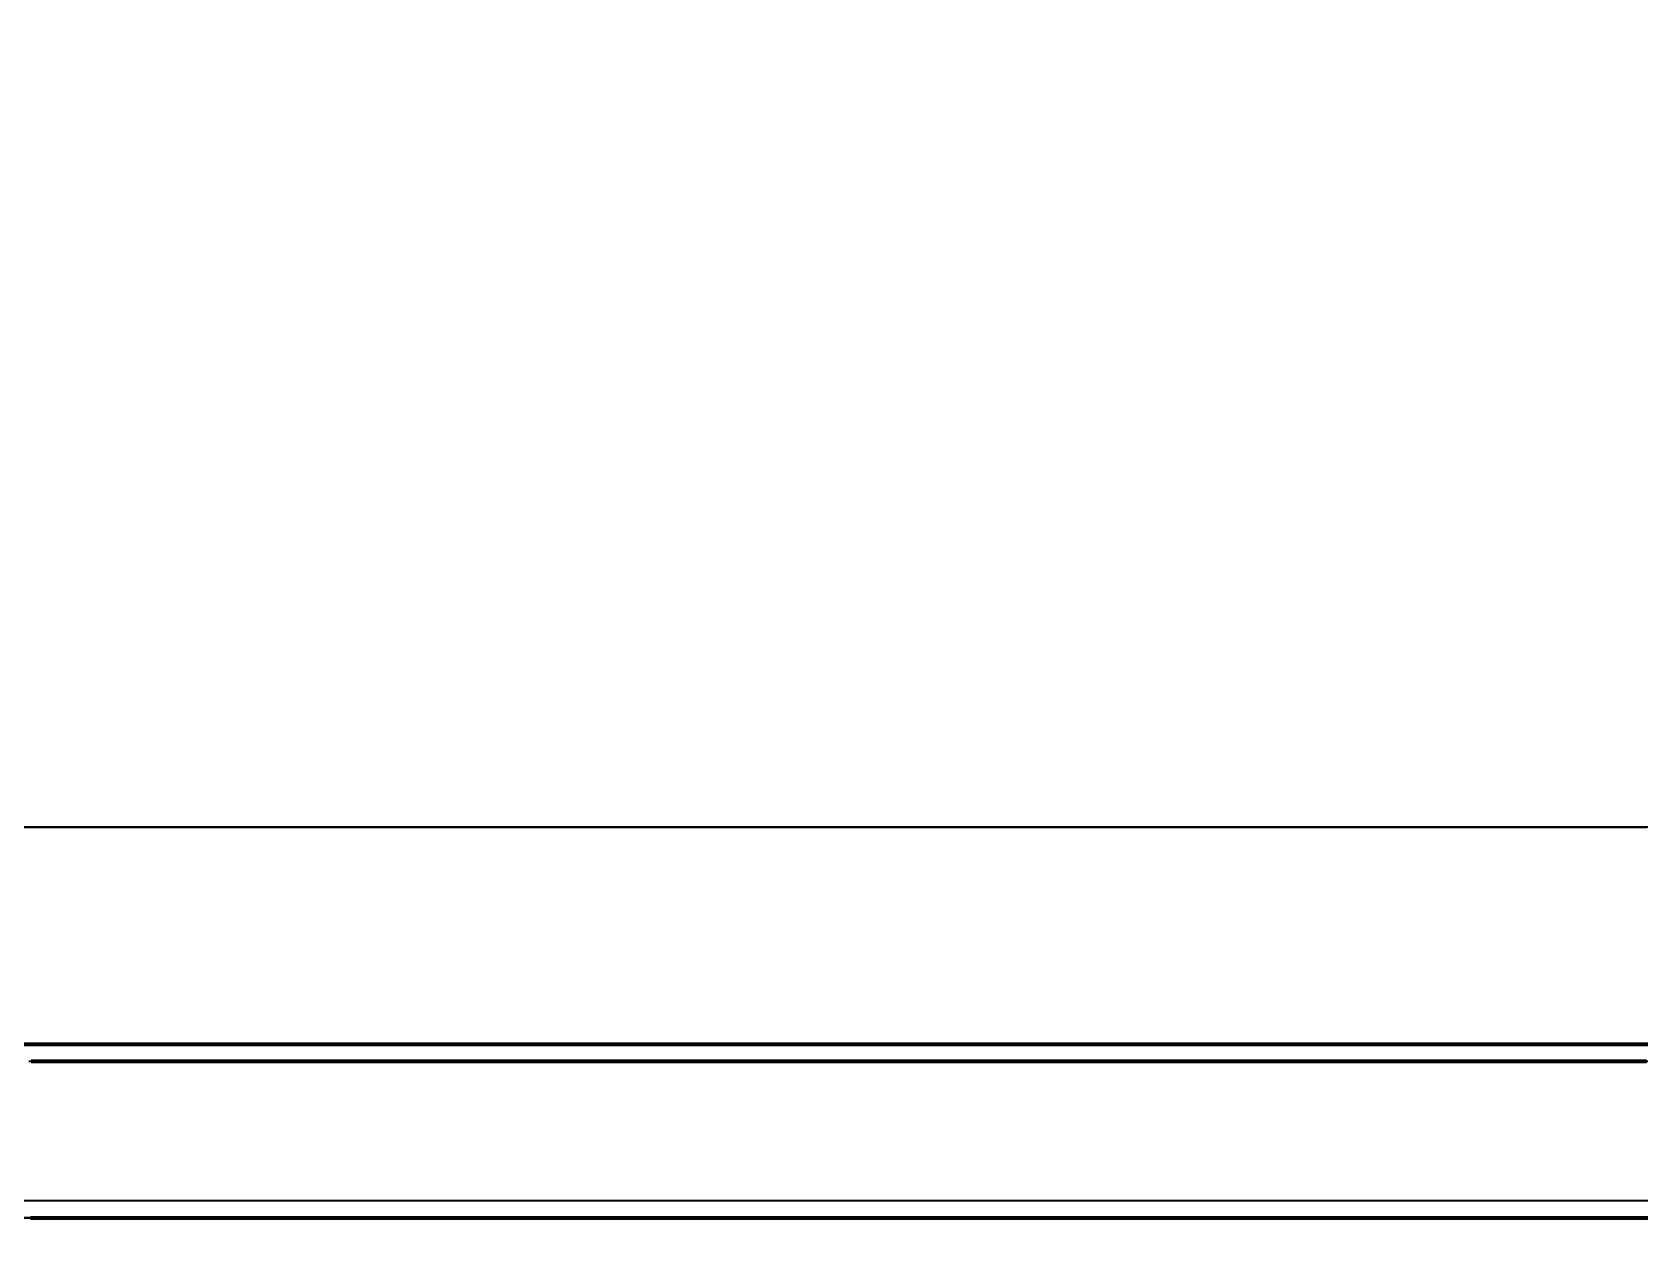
# Model space of a CAD drawing. Header units: millimetres. Extents: x 0 to 2208, y 0 to 420.
# Drawn here: x 181.31 to 187.23, y 154.27 to 158.75 of the extents above; entities that cross this region are included whole.
import ezdxf

# ---------------------------------------------------------------- set-up
doc = ezdxf.new("R2010")
doc.units = ezdxf.units.MM
doc.linetypes.add('IRAM-E-TRAZOS', pattern=[5, 4, -1])
for name, color, linetype, lineweight in [('01-VISIBLE', 7, 'CONTINUOUS', 70), ('02-OCULTA', 4, 'IRAM-E-TRAZOS', 35), ('08-FINA', 5, 'CONTINUOUS', 18)]:
    doc.layers.add(name, color=color, linetype=linetype, lineweight=lineweight)

msp = doc.modelspace()

# ---------------------------------------------------------------- linework, layer by layer
at = {"layer": '01-VISIBLE'}
for points in [[(181.2619, 155.0159), (181.3121, 155.0159), (181.3622, 155.0159), (181.4124, 155.0159), (181.4625, 155.0159), (181.5126, 155.0159), (181.5628, 155.0159), (181.6129, 155.0159), (181.6631, 155.0159), (181.7132, 155.0159), (181.7634, 155.0159), (181.8135, 155.0159), (181.8636, 155.0159), (181.9138, 155.0159), (181.9639, 155.0159), (182.0141, 155.0159), (182.0642, 155.0159), (182.1143, 155.0159), (182.1645, 155.0159), (182.2146, 155.0159), (182.2648, 155.0159), (182.3149, 155.0159), (182.3651, 155.0159), (182.4152, 155.0159), (182.4653, 155.0159), (182.5155, 155.0159), (182.5656, 155.0159), (182.6158, 155.0159), (182.6659, 155.0159), (182.716, 155.0159), (182.7662, 155.0159), (182.8163, 155.0159), (182.8665, 155.0159), (182.9166, 155.0159), (182.9668, 155.0159), (183.0169, 155.0159), (183.067, 155.0159), (183.1172, 155.0159), (183.1673, 155.0159), (183.2175, 155.0159), (183.2676, 155.0159), (183.3177, 155.0159), (183.3679, 155.0159), (183.418, 155.0159), (183.4682, 155.0159), (183.5183, 155.0159), (183.5685, 155.0159), (183.6186, 155.0159), (183.6687, 155.0159), (183.7189, 155.0159), (183.769, 155.0159), (183.8192, 155.0159), (183.8693, 155.0159), (183.9194, 155.0159), (183.9696, 155.0159), (184.0197, 155.0159), (184.0699, 155.0159), (184.12, 155.0159), (184.1702, 155.0159), (184.2203, 155.0159), (184.2704, 155.0159), (184.3206, 155.0159), (184.3707, 155.0159), (184.4209, 155.0159), (184.471, 155.0159), (184.5211, 155.0159), (184.5713, 155.0159), (184.6214, 155.0159), (184.6716, 155.0159), (184.7217, 155.0159), (184.7719, 155.0159), (184.822, 155.0159), (184.8721, 155.0159), (184.9223, 155.0159), (184.9724, 155.0159), (185.0226, 155.0159), (185.0727, 155.0159), (185.1228, 155.0159), (185.173, 155.0159), (185.2231, 155.0159), (185.2733, 155.0159), (185.3234, 155.0159), (185.3736, 155.0159), (185.4237, 155.0159), (185.4738, 155.0159), (185.524, 155.0159), (185.5741, 155.0159), (185.6243, 155.0159), (185.6744, 155.0159), (185.7245, 155.0159), (185.7747, 155.0159), (185.8248, 155.0159), (185.875, 155.0159), (185.9251, 155.0159), (185.9753, 155.0159), (186.0254, 155.0159), (186.0755, 155.0159), (186.1257, 155.0159), (186.1758, 155.0159), (186.226, 155.0159), (186.2761, 155.0159), (186.3262, 155.0159), (186.3764, 155.0159), (186.4265, 155.0159), (186.4767, 155.0159), (186.5268, 155.0159), (186.577, 155.0159), (186.6271, 155.0159), (186.6772, 155.0159), (186.7274, 155.0159), (186.7775, 155.0159), (186.8277, 155.0159), (186.8778, 155.0159), (186.9279, 155.0159), (186.9781, 155.0159), (187.0282, 155.0159), (187.0784, 155.0159), (187.1285, 155.0159), (187.1787, 155.0159), (187.2288, 155.0159), (187.2789, 155.0159)], [(187.2581, 154.9519), (187.208, 154.9519), (187.158, 154.9519), (187.108, 154.9519), (187.058, 154.9519), (187.008, 154.9519), (186.958, 154.9519), (186.908, 154.9519), (186.858, 154.9519), (186.808, 154.9519), (186.758, 154.9519), (186.708, 154.9519), (186.6579, 154.9519), (186.6079, 154.9519), (186.5579, 154.9519), (186.5079, 154.9519), (186.4579, 154.9519), (186.4079, 154.9519), (186.3579, 154.9519), (186.3079, 154.9519), (186.2579, 154.9519), (186.2079, 154.9519), (186.1578, 154.9519), (186.1078, 154.9519), (186.0578, 154.9519), (186.0078, 154.9519), (185.9578, 154.9519), (185.9078, 154.9519), (185.8578, 154.9519), (185.8078, 154.9519), (185.7578, 154.9519), (185.7078, 154.9519), (185.6578, 154.9519), (185.6077, 154.9519), (185.5577, 154.9519), (185.5077, 154.9519), (185.4577, 154.9519), (185.4077, 154.9519), (185.3577, 154.9519), (185.3077, 154.9519), (185.2577, 154.9519), (185.2077, 154.9519), (185.1577, 154.9519), (185.1077, 154.9519), (185.0576, 154.9519), (185.0076, 154.9519), (184.9576, 154.9519), (184.9076, 154.9519), (184.8576, 154.9519), (184.8076, 154.9519), (184.7576, 154.9519), (184.7076, 154.9519), (184.6576, 154.9519), (184.6076, 154.9519), (184.5576, 154.9519), (184.5075, 154.9519), (184.4575, 154.9519), (184.4075, 154.9519), (184.3575, 154.9519), (184.3075, 154.9519), (184.2575, 154.9519), (184.2075, 154.9519), (184.1575, 154.9519), (184.1075, 154.9519), (184.0575, 154.9519), (184.0075, 154.9519), (183.9574, 154.9519), (183.9074, 154.9519), (183.8574, 154.9519), (183.8074, 154.9519), (183.7574, 154.9519), (183.7074, 154.9519), (183.6574, 154.9519), (183.6074, 154.9519), (183.5574, 154.9519), (183.5074, 154.9519), (183.4574, 154.9519), (183.4073, 154.9519), (183.3573, 154.9519), (183.3073, 154.9519), (183.2573, 154.9519), (183.2073, 154.9519), (183.1573, 154.9519), (183.1073, 154.9519), (183.0573, 154.9519), (183.0073, 154.9519), (182.9573, 154.9519), (182.9073, 154.9519), (182.8572, 154.9519), (182.8072, 154.9519), (182.7572, 154.9519), (182.7072, 154.9519), (182.6572, 154.9519), (182.6072, 154.9519), (182.5572, 154.9519), (182.5072, 154.9519), (182.4572, 154.9519), (182.4072, 154.9519), (182.3572, 154.9519), (182.3071, 154.9519), (182.2571, 154.9519), (182.2071, 154.9519), (182.1571, 154.9519), (182.1071, 154.9519), (182.0571, 154.9519), (182.0071, 154.9519), (181.9571, 154.9519), (181.9071, 154.9519), (181.8571, 154.9519), (181.807, 154.9519), (181.757, 154.9519), (181.707, 154.9519), (181.657, 154.9519), (181.607, 154.9519), (181.557, 154.9519), (181.507, 154.9519), (181.457, 154.9519), (181.407, 154.9519), (181.357, 154.9519), (181.307, 154.9519)], [(181.3052, 154.3759), (181.3552, 154.3759), (181.4053, 154.3759), (181.4554, 154.3759), (181.5055, 154.3759), (181.5556, 154.3759), (181.6056, 154.3759), (181.6557, 154.3759), (181.7058, 154.3759), (181.7559, 154.3759), (181.806, 154.3759), (181.8561, 154.3759), (181.9061, 154.3759), (181.9562, 154.3759), (182.0063, 154.3759), (182.0564, 154.3759), (182.1065, 154.3759), (182.1565, 154.3759), (182.2066, 154.3759), (182.2567, 154.3759), (182.3068, 154.3759), (182.3569, 154.3759), (182.4069, 154.3759), (182.457, 154.3759), (182.5071, 154.3759), (182.5572, 154.3759), (182.6073, 154.3759), (182.6573, 154.3759), (182.7074, 154.3759), (182.7575, 154.3759), (182.8076, 154.3759), (182.8577, 154.3759), (182.9078, 154.3759), (182.9578, 154.3759), (183.0079, 154.3759), (183.058, 154.3759), (183.1081, 154.3759), (183.1582, 154.3759), (183.2082, 154.3759), (183.2583, 154.3759), (183.3084, 154.3759), (183.3585, 154.3759), (183.4086, 154.3759), (183.4586, 154.3759), (183.5087, 154.3759), (183.5588, 154.3759), (183.6089, 154.3759), (183.659, 154.3759), (183.709, 154.3759), (183.7591, 154.3759), (183.8092, 154.3759), (183.8593, 154.3759), (183.9094, 154.3759), (183.9594, 154.3759), (184.0095, 154.3759), (184.0596, 154.3759), (184.1097, 154.3759), (184.1598, 154.3759), (184.2099, 154.3759), (184.2599, 154.3759), (184.31, 154.3759), (184.3601, 154.3759), (184.4102, 154.3759), (184.4603, 154.3759), (184.5103, 154.3759), (184.5604, 154.3759), (184.6105, 154.3759), (184.6606, 154.3759), (184.7107, 154.3759), (184.7607, 154.3759), (184.8108, 154.3759), (184.8609, 154.3759), (184.911, 154.3759), (184.9611, 154.3759), (185.0111, 154.3759), (185.0612, 154.3759), (185.1113, 154.3759), (185.1614, 154.3759), (185.2115, 154.3759), (185.2616, 154.3759), (185.3116, 154.3759), (185.3617, 154.3759), (185.4118, 154.3759), (185.4619, 154.3759), (185.512, 154.3759), (185.562, 154.3759), (185.6121, 154.3759), (185.6622, 154.3759), (185.7123, 154.3759), (185.7624, 154.3759), (185.8124, 154.3759), (185.8625, 154.3759), (185.9126, 154.3759), (185.9627, 154.3759), (186.0128, 154.3759), (186.0628, 154.3759), (186.1129, 154.3759), (186.163, 154.3759), (186.2131, 154.3759), (186.2632, 154.3759), (186.3133, 154.3759), (186.3633, 154.3759), (186.4134, 154.3759), (186.4635, 154.3759), (186.5136, 154.3759), (186.5637, 154.3759), (186.6137, 154.3759), (186.6638, 154.3759), (186.7139, 154.3759), (186.764, 154.3759), (186.8141, 154.3759), (186.8641, 154.3759), (186.9142, 154.3759), (186.9643, 154.3759), (187.0144, 154.3759), (187.0645, 154.3759), (187.1145, 154.3759), (187.1646, 154.3759), (187.2147, 154.3759), (187.2648, 154.3759)]]:
    msp.add_lwpolyline(points, dxfattribs=at)
at = {"layer": '02-OCULTA'}
for points in [[(181.2462, 155.8159), (181.3122, 155.8159), (181.3781, 155.8159), (181.444, 155.8159), (181.5099, 155.8159), (181.5759, 155.8159), (181.6418, 155.8159), (181.7077, 155.8159), (181.7736, 155.8159), (181.8396, 155.8159), (181.9055, 155.8159), (181.9714, 155.8159), (182.0373, 155.8159), (182.1033, 155.8159), (182.1692, 155.8159), (182.2351, 155.8159), (182.301, 155.8159), (182.367, 155.8159), (182.4329, 155.8159), (182.4988, 155.8159), (182.5647, 155.8159), (182.6307, 155.8159), (182.6966, 155.8159), (182.7625, 155.8159), (182.8284, 155.8159), (182.8944, 155.8159), (182.9603, 155.8159), (183.0262, 155.8159), (183.0921, 155.8159), (183.1581, 155.8159), (183.224, 155.8159), (183.2899, 155.8159), (183.3558, 155.8159), (183.4218, 155.8159), (183.4877, 155.8159), (183.5536, 155.8159), (183.6195, 155.8159), (183.6855, 155.8159), (183.7514, 155.8159), (183.8173, 155.8159), (183.8832, 155.8159), (183.9492, 155.8159), (184.0151, 155.8159), (184.081, 155.8159), (184.1469, 155.8159), (184.2129, 155.8159), (184.2788, 155.8159), (184.3447, 155.8159), (184.4106, 155.8159), (184.4766, 155.8159), (184.5425, 155.8159), (184.6084, 155.8159), (184.6743, 155.8159), (184.7403, 155.8159), (184.8062, 155.8159), (184.8721, 155.8159), (184.938, 155.8159), (185.004, 155.8159), (185.0699, 155.8159), (185.1358, 155.8159), (185.2017, 155.8159), (185.2677, 155.8159), (185.3336, 155.8159), (185.3995, 155.8159), (185.4654, 155.8159), (185.5314, 155.8159), (185.5973, 155.8159), (185.6632, 155.8159), (185.7291, 155.8159), (185.7951, 155.8159), (185.861, 155.8159), (185.9269, 155.8159), (185.9928, 155.8159), (186.0588, 155.8159), (186.1247, 155.8159), (186.1906, 155.8159), (186.2565, 155.8159), (186.3225, 155.8159), (186.3884, 155.8159), (186.4543, 155.8159), (186.5202, 155.8159), (186.5862, 155.8159), (186.6521, 155.8159), (186.718, 155.8159), (186.7839, 155.8159), (186.8499, 155.8159), (186.9158, 155.8159), (186.9817, 155.8159), (187.0476, 155.8159), (187.1136, 155.8159), (187.1795, 155.8159), (187.2454, 155.8159)], [(181.2504, 155.8159), (181.3179, 155.8159), (181.3855, 155.8159), (181.453, 155.8159), (181.5205, 155.8159), (181.588, 155.8159), (181.6556, 155.8159), (181.7231, 155.8159), (181.7906, 155.8159), (181.8581, 155.8159), (181.9257, 155.8159), (181.9932, 155.8159), (182.0607, 155.8159), (182.1282, 155.8159), (182.1958, 155.8159), (182.2633, 155.8159), (182.3308, 155.8159), (182.3983, 155.8159), (182.4659, 155.8159), (182.5334, 155.8159), (182.6009, 155.8159), (182.6684, 155.8159), (182.736, 155.8159), (182.8035, 155.8159), (182.871, 155.8159), (182.9385, 155.8159), (183.0061, 155.8159), (183.0736, 155.8159), (183.1411, 155.8159), (183.2086, 155.8159), (183.2762, 155.8159), (183.3437, 155.8159), (183.4112, 155.8159), (183.4787, 155.8159), (183.5463, 155.8159), (183.6138, 155.8159), (183.6813, 155.8159), (183.7488, 155.8159), (183.8164, 155.8159), (183.8839, 155.8159), (183.9514, 155.8159), (184.0189, 155.8159), (184.0865, 155.8159), (184.154, 155.8159), (184.2215, 155.8159), (184.289, 155.8159), (184.3566, 155.8159), (184.4241, 155.8159), (184.4916, 155.8159), (184.5591, 155.8159), (184.6267, 155.8159), (184.6942, 155.8159), (184.7617, 155.8159), (184.8292, 155.8159), (184.8968, 155.8159), (184.9643, 155.8159), (185.0318, 155.8159), (185.0993, 155.8159), (185.1669, 155.8159), (185.2344, 155.8159), (185.3019, 155.8159), (185.3694, 155.8159), (185.437, 155.8159), (185.5045, 155.8159), (185.572, 155.8159), (185.6395, 155.8159), (185.7071, 155.8159), (185.7746, 155.8159), (185.8421, 155.8159), (185.9096, 155.8159), (185.9772, 155.8159), (186.0447, 155.8159), (186.1122, 155.8159), (186.1797, 155.8159), (186.2473, 155.8159), (186.3148, 155.8159), (186.3823, 155.8159), (186.4498, 155.8159), (186.5174, 155.8159), (186.5849, 155.8159), (186.6524, 155.8159), (186.7199, 155.8159), (186.7875, 155.8159), (186.855, 155.8159), (186.9225, 155.8159), (186.99, 155.8159), (187.0576, 155.8159), (187.1251, 155.8159), (187.1926, 155.8159), (187.2601, 155.8159)], [(187.2701, 155.8159), (187.2201, 155.8159), (187.1701, 155.8159), (187.1201, 155.8159), (187.0701, 155.8159), (187.02, 155.8159), (186.97, 155.8159), (186.92, 155.8159), (186.87, 155.8159), (186.82, 155.8159), (186.77, 155.8159), (186.7199, 155.8159), (186.6699, 155.8159), (186.6199, 155.8159), (186.5699, 155.8159), (186.5199, 155.8159), (186.4698, 155.8159), (186.4198, 155.8159), (186.3698, 155.8159), (186.3198, 155.8159), (186.2698, 155.8159), (186.2198, 155.8159), (186.1697, 155.8159), (186.1197, 155.8159), (186.0697, 155.8159), (186.0197, 155.8159), (185.9697, 155.8159), (185.9196, 155.8159), (185.8696, 155.8159), (185.8196, 155.8159), (185.7696, 155.8159), (185.7196, 155.8159), (185.6695, 155.8159), (185.6195, 155.8159), (185.5695, 155.8159), (185.5195, 155.8159), (185.4695, 155.8159), (185.4195, 155.8159), (185.3694, 155.8159), (185.3194, 155.8159), (185.2694, 155.8159), (185.2194, 155.8159), (185.1694, 155.8159), (185.1193, 155.8159), (185.0693, 155.8159), (185.0193, 155.8159), (184.9693, 155.8159), (184.9193, 155.8159), (184.8693, 155.8159), (184.8192, 155.8159), (184.7692, 155.8159), (184.7192, 155.8159), (184.6692, 155.8159), (184.6192, 155.8159), (184.5691, 155.8159), (184.5191, 155.8159), (184.4691, 155.8159), (184.4191, 155.8159), (184.3691, 155.8159), (184.319, 155.8159), (184.269, 155.8159), (184.219, 155.8159), (184.169, 155.8159), (184.119, 155.8159), (184.069, 155.8159), (184.0189, 155.8159), (183.9689, 155.8159), (183.9189, 155.8159), (183.8689, 155.8159), (183.8189, 155.8159), (183.7688, 155.8159), (183.7188, 155.8159), (183.6688, 155.8159), (183.6188, 155.8159), (183.5688, 155.8159), (183.5188, 155.8159), (183.4687, 155.8159), (183.4187, 155.8159), (183.3687, 155.8159), (183.3187, 155.8159), (183.2687, 155.8159), (183.2186, 155.8159), (183.1686, 155.8159), (183.1186, 155.8159), (183.0686, 155.8159), (183.0186, 155.8159), (182.9685, 155.8159), (182.9185, 155.8159), (182.8685, 155.8159), (182.8185, 155.8159), (182.7685, 155.8159), (182.7185, 155.8159), (182.6684, 155.8159), (182.6184, 155.8159), (182.5684, 155.8159), (182.5184, 155.8159), (182.4684, 155.8159), (182.4183, 155.8159), (182.3683, 155.8159), (182.3183, 155.8159), (182.2683, 155.8159), (182.2183, 155.8159), (182.1683, 155.8159), (182.1182, 155.8159), (182.0682, 155.8159), (182.0182, 155.8159), (181.9682, 155.8159), (181.9182, 155.8159), (181.8681, 155.8159), (181.8181, 155.8159), (181.7681, 155.8159), (181.7181, 155.8159), (181.6681, 155.8159), (181.618, 155.8159), (181.568, 155.8159), (181.518, 155.8159), (181.468, 155.8159), (181.418, 155.8159), (181.368, 155.8159), (181.3179, 155.8159), (181.2679, 155.8159)], [(187.2652, 155.8159), (187.2151, 155.8159), (187.1649, 155.8159), (187.1148, 155.8159), (187.0647, 155.8159), (187.0145, 155.8159), (186.9644, 155.8159), (186.9143, 155.8159), (186.8642, 155.8159), (186.814, 155.8159), (186.7639, 155.8159), (186.7138, 155.8159), (186.6636, 155.8159), (186.6135, 155.8159), (186.5634, 155.8159), (186.5132, 155.8159), (186.4631, 155.8159), (186.413, 155.8159), (186.3628, 155.8159), (186.3127, 155.8159), (186.2626, 155.8159), (186.2124, 155.8159), (186.1623, 155.8159), (186.1122, 155.8159), (186.062, 155.8159), (186.0119, 155.8159), (185.9618, 155.8159), (185.9116, 155.8159), (185.8615, 155.8159), (185.8114, 155.8159), (185.7612, 155.8159), (185.7111, 155.8159), (185.661, 155.8159), (185.6108, 155.8159), (185.5607, 155.8159), (185.5106, 155.8159), (185.4604, 155.8159), (185.4103, 155.8159), (185.3602, 155.8159), (185.31, 155.8159), (185.2599, 155.8159), (185.2098, 155.8159), (185.1596, 155.8159), (185.1095, 155.8159), (185.0594, 155.8159), (185.0092, 155.8159), (184.9591, 155.8159), (184.909, 155.8159), (184.8588, 155.8159), (184.8087, 155.8159), (184.7586, 155.8159), (184.7084, 155.8159), (184.6583, 155.8159), (184.6082, 155.8159), (184.558, 155.8159), (184.5079, 155.8159), (184.4578, 155.8159), (184.4076, 155.8159), (184.3575, 155.8159), (184.3074, 155.8159), (184.2572, 155.8159), (184.2071, 155.8159), (184.157, 155.8159), (184.1068, 155.8159), (184.0567, 155.8159), (184.0066, 155.8159), (183.9564, 155.8159), (183.9063, 155.8159), (183.8562, 155.8159), (183.806, 155.8159), (183.7559, 155.8159), (183.7058, 155.8159), (183.6556, 155.8159), (183.6055, 155.8159), (183.5554, 155.8159), (183.5052, 155.8159), (183.4551, 155.8159), (183.405, 155.8159), (183.3548, 155.8159), (183.3047, 155.8159), (183.2546, 155.8159), (183.2044, 155.8159), (183.1543, 155.8159), (183.1042, 155.8159), (183.054, 155.8159), (183.0039, 155.8159), (182.9538, 155.8159), (182.9036, 155.8159), (182.8535, 155.8159), (182.8034, 155.8159), (182.7532, 155.8159), (182.7031, 155.8159), (182.653, 155.8159), (182.6028, 155.8159), (182.5527, 155.8159), (182.5026, 155.8159), (182.4524, 155.8159), (182.4023, 155.8159), (182.3522, 155.8159), (182.302, 155.8159), (182.2519, 155.8159), (182.2018, 155.8159), (182.1516, 155.8159), (182.1015, 155.8159), (182.0514, 155.8159), (182.0012, 155.8159), (181.9511, 155.8159), (181.901, 155.8159), (181.8508, 155.8159), (181.8007, 155.8159), (181.7506, 155.8159), (181.7004, 155.8159), (181.6503, 155.8159), (181.6002, 155.8159), (181.55, 155.8159), (181.4999, 155.8159), (181.4498, 155.8159), (181.3996, 155.8159), (181.3495, 155.8159), (181.2994, 155.8159)], [(181.2462, 155.0159), (181.3122, 155.0159), (181.3781, 155.0159), (181.444, 155.0159), (181.5099, 155.0159), (181.5759, 155.0159), (181.6418, 155.0159), (181.7077, 155.0159), (181.7736, 155.0159), (181.8396, 155.0159), (181.9055, 155.0159), (181.9714, 155.0159), (182.0373, 155.0159), (182.1033, 155.0159), (182.1692, 155.0159), (182.2351, 155.0159), (182.301, 155.0159), (182.367, 155.0159), (182.4329, 155.0159), (182.4988, 155.0159), (182.5647, 155.0159), (182.6307, 155.0159), (182.6966, 155.0159), (182.7625, 155.0159), (182.8284, 155.0159), (182.8944, 155.0159), (182.9603, 155.0159), (183.0262, 155.0159), (183.0921, 155.0159), (183.1581, 155.0159), (183.224, 155.0159), (183.2899, 155.0159), (183.3558, 155.0159), (183.4218, 155.0159), (183.4877, 155.0159), (183.5536, 155.0159), (183.6195, 155.0159), (183.6855, 155.0159), (183.7514, 155.0159), (183.8173, 155.0159), (183.8832, 155.0159), (183.9492, 155.0159), (184.0151, 155.0159), (184.081, 155.0159), (184.1469, 155.0159), (184.2129, 155.0159), (184.2788, 155.0159), (184.3447, 155.0159), (184.4106, 155.0159), (184.4766, 155.0159), (184.5425, 155.0159), (184.6084, 155.0159), (184.6743, 155.0159), (184.7403, 155.0159), (184.8062, 155.0159), (184.8721, 155.0159), (184.938, 155.0159), (185.004, 155.0159), (185.0699, 155.0159), (185.1358, 155.0159), (185.2017, 155.0159), (185.2677, 155.0159), (185.3336, 155.0159), (185.3995, 155.0159), (185.4654, 155.0159), (185.5314, 155.0159), (185.5973, 155.0159), (185.6632, 155.0159), (185.7291, 155.0159), (185.7951, 155.0159), (185.861, 155.0159), (185.9269, 155.0159), (185.9928, 155.0159), (186.0588, 155.0159), (186.1247, 155.0159), (186.1906, 155.0159), (186.2565, 155.0159), (186.3225, 155.0159), (186.3884, 155.0159), (186.4543, 155.0159), (186.5202, 155.0159), (186.5862, 155.0159), (186.6521, 155.0159), (186.718, 155.0159), (186.7839, 155.0159), (186.8499, 155.0159), (186.9158, 155.0159), (186.9817, 155.0159), (187.0476, 155.0159), (187.1136, 155.0159), (187.1795, 155.0159), (187.2454, 155.0159)], [(181.2504, 155.0159), (181.3179, 155.0159), (181.3855, 155.0159), (181.453, 155.0159), (181.5205, 155.0159), (181.588, 155.0159), (181.6556, 155.0159), (181.7231, 155.0159), (181.7906, 155.0159), (181.8581, 155.0159), (181.9257, 155.0159), (181.9932, 155.0159), (182.0607, 155.0159), (182.1282, 155.0159), (182.1958, 155.0159), (182.2633, 155.0159), (182.3308, 155.0159), (182.3983, 155.0159), (182.4659, 155.0159), (182.5334, 155.0159), (182.6009, 155.0159), (182.6684, 155.0159), (182.736, 155.0159), (182.8035, 155.0159), (182.871, 155.0159), (182.9385, 155.0159), (183.0061, 155.0159), (183.0736, 155.0159), (183.1411, 155.0159), (183.2086, 155.0159), (183.2762, 155.0159), (183.3437, 155.0159), (183.4112, 155.0159), (183.4787, 155.0159), (183.5463, 155.0159), (183.6138, 155.0159), (183.6813, 155.0159), (183.7488, 155.0159), (183.8164, 155.0159), (183.8839, 155.0159), (183.9514, 155.0159), (184.0189, 155.0159), (184.0865, 155.0159), (184.154, 155.0159), (184.2215, 155.0159), (184.289, 155.0159), (184.3566, 155.0159), (184.4241, 155.0159), (184.4916, 155.0159), (184.5591, 155.0159), (184.6267, 155.0159), (184.6942, 155.0159), (184.7617, 155.0159), (184.8292, 155.0159), (184.8968, 155.0159), (184.9643, 155.0159), (185.0318, 155.0159), (185.0993, 155.0159), (185.1669, 155.0159), (185.2344, 155.0159), (185.3019, 155.0159), (185.3694, 155.0159), (185.437, 155.0159), (185.5045, 155.0159), (185.572, 155.0159), (185.6395, 155.0159), (185.7071, 155.0159), (185.7746, 155.0159), (185.8421, 155.0159), (185.9096, 155.0159), (185.9772, 155.0159), (186.0447, 155.0159), (186.1122, 155.0159), (186.1797, 155.0159), (186.2473, 155.0159), (186.3148, 155.0159), (186.3823, 155.0159), (186.4498, 155.0159), (186.5174, 155.0159), (186.5849, 155.0159), (186.6524, 155.0159), (186.7199, 155.0159), (186.7875, 155.0159), (186.855, 155.0159), (186.9225, 155.0159), (186.99, 155.0159), (187.0576, 155.0159), (187.1251, 155.0159), (187.1926, 155.0159), (187.2601, 155.0159)], [(181.2504, 155.0159), (181.3179, 155.0159), (181.3855, 155.0159), (181.453, 155.0159), (181.5205, 155.0159), (181.588, 155.0159), (181.6556, 155.0159), (181.7231, 155.0159), (181.7906, 155.0159), (181.8581, 155.0159), (181.9257, 155.0159), (181.9932, 155.0159), (182.0607, 155.0159), (182.1282, 155.0159), (182.1958, 155.0159), (182.2633, 155.0159), (182.3308, 155.0159), (182.3983, 155.0159), (182.4659, 155.0159), (182.5334, 155.0159), (182.6009, 155.0159), (182.6684, 155.0159), (182.736, 155.0159), (182.8035, 155.0159), (182.871, 155.0159), (182.9385, 155.0159), (183.0061, 155.0159), (183.0736, 155.0159), (183.1411, 155.0159), (183.2086, 155.0159), (183.2762, 155.0159), (183.3437, 155.0159), (183.4112, 155.0159), (183.4787, 155.0159), (183.5463, 155.0159), (183.6138, 155.0159), (183.6813, 155.0159), (183.7488, 155.0159), (183.8164, 155.0159), (183.8839, 155.0159), (183.9514, 155.0159), (184.0189, 155.0159), (184.0865, 155.0159), (184.154, 155.0159), (184.2215, 155.0159), (184.289, 155.0159), (184.3566, 155.0159), (184.4241, 155.0159), (184.4916, 155.0159), (184.5591, 155.0159), (184.6267, 155.0159), (184.6942, 155.0159), (184.7617, 155.0159), (184.8292, 155.0159), (184.8968, 155.0159), (184.9643, 155.0159), (185.0318, 155.0159), (185.0993, 155.0159), (185.1669, 155.0159), (185.2344, 155.0159), (185.3019, 155.0159), (185.3694, 155.0159), (185.437, 155.0159), (185.5045, 155.0159), (185.572, 155.0159), (185.6395, 155.0159), (185.7071, 155.0159), (185.7746, 155.0159), (185.8421, 155.0159), (185.9096, 155.0159), (185.9772, 155.0159), (186.0447, 155.0159), (186.1122, 155.0159), (186.1797, 155.0159), (186.2473, 155.0159), (186.3148, 155.0159), (186.3823, 155.0159), (186.4498, 155.0159), (186.5174, 155.0159), (186.5849, 155.0159), (186.6524, 155.0159), (186.7199, 155.0159), (186.7875, 155.0159), (186.855, 155.0159), (186.9225, 155.0159), (186.99, 155.0159), (187.0576, 155.0159), (187.1251, 155.0159), (187.1926, 155.0159), (187.2601, 155.0159)], [(187.2701, 155.0159), (187.2201, 155.0159), (187.1701, 155.0159), (187.1201, 155.0159), (187.0701, 155.0159), (187.02, 155.0159), (186.97, 155.0159), (186.92, 155.0159), (186.87, 155.0159), (186.82, 155.0159), (186.77, 155.0159), (186.7199, 155.0159), (186.6699, 155.0159), (186.6199, 155.0159), (186.5699, 155.0159), (186.5199, 155.0159), (186.4698, 155.0159), (186.4198, 155.0159), (186.3698, 155.0159), (186.3198, 155.0159), (186.2698, 155.0159), (186.2198, 155.0159), (186.1697, 155.0159), (186.1197, 155.0159), (186.0697, 155.0159), (186.0197, 155.0159), (185.9697, 155.0159), (185.9196, 155.0159), (185.8696, 155.0159), (185.8196, 155.0159), (185.7696, 155.0159), (185.7196, 155.0159), (185.6695, 155.0159), (185.6195, 155.0159), (185.5695, 155.0159), (185.5195, 155.0159), (185.4695, 155.0159), (185.4195, 155.0159), (185.3694, 155.0159), (185.3194, 155.0159), (185.2694, 155.0159), (185.2194, 155.0159), (185.1694, 155.0159), (185.1193, 155.0159), (185.0693, 155.0159), (185.0193, 155.0159), (184.9693, 155.0159), (184.9193, 155.0159), (184.8693, 155.0159), (184.8192, 155.0159), (184.7692, 155.0159), (184.7192, 155.0159), (184.6692, 155.0159), (184.6192, 155.0159), (184.5691, 155.0159), (184.5191, 155.0159), (184.4691, 155.0159), (184.4191, 155.0159), (184.3691, 155.0159), (184.319, 155.0159), (184.269, 155.0159), (184.219, 155.0159), (184.169, 155.0159), (184.119, 155.0159), (184.069, 155.0159), (184.0189, 155.0159), (183.9689, 155.0159), (183.9189, 155.0159), (183.8689, 155.0159), (183.8189, 155.0159), (183.7688, 155.0159), (183.7188, 155.0159), (183.6688, 155.0159), (183.6188, 155.0159), (183.5688, 155.0159), (183.5188, 155.0159), (183.4687, 155.0159), (183.4187, 155.0159), (183.3687, 155.0159), (183.3187, 155.0159), (183.2687, 155.0159), (183.2186, 155.0159), (183.1686, 155.0159), (183.1186, 155.0159), (183.0686, 155.0159), (183.0186, 155.0159), (182.9685, 155.0159), (182.9185, 155.0159), (182.8685, 155.0159), (182.8185, 155.0159), (182.7685, 155.0159), (182.7185, 155.0159), (182.6684, 155.0159), (182.6184, 155.0159), (182.5684, 155.0159), (182.5184, 155.0159), (182.4684, 155.0159), (182.4183, 155.0159), (182.3683, 155.0159), (182.3183, 155.0159), (182.2683, 155.0159), (182.2183, 155.0159), (182.1683, 155.0159), (182.1182, 155.0159), (182.0682, 155.0159), (182.0182, 155.0159), (181.9682, 155.0159), (181.9182, 155.0159), (181.8681, 155.0159), (181.8181, 155.0159), (181.7681, 155.0159), (181.7181, 155.0159), (181.6681, 155.0159), (181.618, 155.0159), (181.568, 155.0159), (181.518, 155.0159), (181.468, 155.0159), (181.418, 155.0159), (181.368, 155.0159), (181.3179, 155.0159), (181.2679, 155.0159)], [(187.2701, 155.0159), (187.2201, 155.0159), (187.1701, 155.0159), (187.1201, 155.0159), (187.0701, 155.0159), (187.02, 155.0159), (186.97, 155.0159), (186.92, 155.0159), (186.87, 155.0159), (186.82, 155.0159), (186.77, 155.0159), (186.7199, 155.0159), (186.6699, 155.0159), (186.6199, 155.0159), (186.5699, 155.0159), (186.5199, 155.0159), (186.4698, 155.0159), (186.4198, 155.0159), (186.3698, 155.0159), (186.3198, 155.0159), (186.2698, 155.0159), (186.2198, 155.0159), (186.1697, 155.0159), (186.1197, 155.0159), (186.0697, 155.0159), (186.0197, 155.0159), (185.9697, 155.0159), (185.9196, 155.0159), (185.8696, 155.0159), (185.8196, 155.0159), (185.7696, 155.0159), (185.7196, 155.0159), (185.6695, 155.0159), (185.6195, 155.0159), (185.5695, 155.0159), (185.5195, 155.0159), (185.4695, 155.0159), (185.4195, 155.0159), (185.3694, 155.0159), (185.3194, 155.0159), (185.2694, 155.0159), (185.2194, 155.0159), (185.1694, 155.0159), (185.1193, 155.0159), (185.0693, 155.0159), (185.0193, 155.0159), (184.9693, 155.0159), (184.9193, 155.0159), (184.8693, 155.0159), (184.8192, 155.0159), (184.7692, 155.0159), (184.7192, 155.0159), (184.6692, 155.0159), (184.6192, 155.0159), (184.5691, 155.0159), (184.5191, 155.0159), (184.4691, 155.0159), (184.4191, 155.0159), (184.3691, 155.0159), (184.319, 155.0159), (184.269, 155.0159), (184.219, 155.0159), (184.169, 155.0159), (184.119, 155.0159), (184.069, 155.0159), (184.0189, 155.0159), (183.9689, 155.0159), (183.9189, 155.0159), (183.8689, 155.0159), (183.8189, 155.0159), (183.7688, 155.0159), (183.7188, 155.0159), (183.6688, 155.0159), (183.6188, 155.0159), (183.5688, 155.0159), (183.5188, 155.0159), (183.4687, 155.0159), (183.4187, 155.0159), (183.3687, 155.0159), (183.3187, 155.0159), (183.2687, 155.0159), (183.2186, 155.0159), (183.1686, 155.0159), (183.1186, 155.0159), (183.0686, 155.0159), (183.0186, 155.0159), (182.9685, 155.0159), (182.9185, 155.0159), (182.8685, 155.0159), (182.8185, 155.0159), (182.7685, 155.0159), (182.7185, 155.0159), (182.6684, 155.0159), (182.6184, 155.0159), (182.5684, 155.0159), (182.5184, 155.0159), (182.4684, 155.0159), (182.4183, 155.0159), (182.3683, 155.0159), (182.3183, 155.0159), (182.2683, 155.0159), (182.2183, 155.0159), (182.1683, 155.0159), (182.1182, 155.0159), (182.0682, 155.0159), (182.0182, 155.0159), (181.9682, 155.0159), (181.9182, 155.0159), (181.8681, 155.0159), (181.8181, 155.0159), (181.7681, 155.0159), (181.7181, 155.0159), (181.6681, 155.0159), (181.618, 155.0159), (181.568, 155.0159), (181.518, 155.0159), (181.468, 155.0159), (181.418, 155.0159), (181.368, 155.0159), (181.3179, 155.0159), (181.2679, 155.0159)], [(187.2652, 155.0159), (187.2151, 155.0159), (187.1649, 155.0159), (187.1148, 155.0159), (187.0647, 155.0159), (187.0145, 155.0159), (186.9644, 155.0159), (186.9143, 155.0159), (186.8642, 155.0159), (186.814, 155.0159), (186.7639, 155.0159), (186.7138, 155.0159), (186.6636, 155.0159), (186.6135, 155.0159), (186.5634, 155.0159), (186.5132, 155.0159), (186.4631, 155.0159), (186.413, 155.0159), (186.3628, 155.0159), (186.3127, 155.0159), (186.2626, 155.0159), (186.2124, 155.0159), (186.1623, 155.0159), (186.1122, 155.0159), (186.062, 155.0159), (186.0119, 155.0159), (185.9618, 155.0159), (185.9116, 155.0159), (185.8615, 155.0159), (185.8114, 155.0159), (185.7612, 155.0159), (185.7111, 155.0159), (185.661, 155.0159), (185.6108, 155.0159), (185.5607, 155.0159), (185.5106, 155.0159), (185.4604, 155.0159), (185.4103, 155.0159), (185.3602, 155.0159), (185.31, 155.0159), (185.2599, 155.0159), (185.2098, 155.0159), (185.1596, 155.0159), (185.1095, 155.0159), (185.0594, 155.0159), (185.0092, 155.0159), (184.9591, 155.0159), (184.909, 155.0159), (184.8588, 155.0159), (184.8087, 155.0159), (184.7586, 155.0159), (184.7084, 155.0159), (184.6583, 155.0159), (184.6082, 155.0159), (184.558, 155.0159), (184.5079, 155.0159), (184.4578, 155.0159), (184.4076, 155.0159), (184.3575, 155.0159), (184.3074, 155.0159), (184.2572, 155.0159), (184.2071, 155.0159), (184.157, 155.0159), (184.1068, 155.0159), (184.0567, 155.0159), (184.0066, 155.0159), (183.9564, 155.0159), (183.9063, 155.0159), (183.8562, 155.0159), (183.806, 155.0159), (183.7559, 155.0159), (183.7058, 155.0159), (183.6556, 155.0159), (183.6055, 155.0159), (183.5554, 155.0159), (183.5052, 155.0159), (183.4551, 155.0159), (183.405, 155.0159), (183.3548, 155.0159), (183.3047, 155.0159), (183.2546, 155.0159), (183.2044, 155.0159), (183.1543, 155.0159), (183.1042, 155.0159), (183.054, 155.0159), (183.0039, 155.0159), (182.9538, 155.0159), (182.9036, 155.0159), (182.8535, 155.0159), (182.8034, 155.0159), (182.7532, 155.0159), (182.7031, 155.0159), (182.653, 155.0159), (182.6028, 155.0159), (182.5527, 155.0159), (182.5026, 155.0159), (182.4524, 155.0159), (182.4023, 155.0159), (182.3522, 155.0159), (182.302, 155.0159), (182.2519, 155.0159), (182.2018, 155.0159), (182.1516, 155.0159), (182.1015, 155.0159), (182.0514, 155.0159), (182.0012, 155.0159), (181.9511, 155.0159), (181.901, 155.0159), (181.8508, 155.0159), (181.8007, 155.0159), (181.7506, 155.0159), (181.7004, 155.0159), (181.6503, 155.0159), (181.6002, 155.0159), (181.55, 155.0159), (181.4999, 155.0159), (181.4498, 155.0159), (181.3996, 155.0159), (181.3495, 155.0159), (181.2994, 155.0159)], [(187.267, 155.0159), (187.217, 155.0159), (187.1669, 155.0159), (187.1168, 155.0159), (187.0667, 155.0159), (187.0166, 155.0159), (186.9665, 155.0159), (186.9164, 155.0159), (186.8663, 155.0159), (186.8162, 155.0159), (186.7661, 155.0159), (186.716, 155.0159), (186.666, 155.0159), (186.6159, 155.0159), (186.5658, 155.0159), (186.5157, 155.0159), (186.4656, 155.0159), (186.4155, 155.0159), (186.3654, 155.0159), (186.3153, 155.0159), (186.2652, 155.0159), (186.2151, 155.0159), (186.165, 155.0159), (186.115, 155.0159), (186.0649, 155.0159), (186.0148, 155.0159), (185.9647, 155.0159), (185.9146, 155.0159), (185.8645, 155.0159), (185.8144, 155.0159), (185.7643, 155.0159), (185.7142, 155.0159), (185.6641, 155.0159), (185.6141, 155.0159), (185.564, 155.0159), (185.5139, 155.0159), (185.4638, 155.0159), (185.4137, 155.0159), (185.3636, 155.0159), (185.3135, 155.0159), (185.2634, 155.0159), (185.2133, 155.0159), (185.1632, 155.0159), (185.1131, 155.0159), (185.0631, 155.0159), (185.013, 155.0159), (184.9629, 155.0159), (184.9128, 155.0159), (184.8627, 155.0159), (184.8126, 155.0159), (184.7625, 155.0159), (184.7124, 155.0159), (184.6623, 155.0159), (184.6122, 155.0159), (184.5622, 155.0159), (184.5121, 155.0159), (184.462, 155.0159), (184.4119, 155.0159), (184.3618, 155.0159), (184.3117, 155.0159), (184.2616, 155.0159), (184.2115, 155.0159), (184.1614, 155.0159), (184.1113, 155.0159), (184.0612, 155.0159), (184.0112, 155.0159), (183.9611, 155.0159), (183.911, 155.0159), (183.8609, 155.0159), (183.8108, 155.0159), (183.7607, 155.0159), (183.7106, 155.0159), (183.6605, 155.0159), (183.6104, 155.0159), (183.5603, 155.0159), (183.5102, 155.0159), (183.4602, 155.0159), (183.4101, 155.0159), (183.36, 155.0159), (183.3099, 155.0159), (183.2598, 155.0159), (183.2097, 155.0159), (183.1596, 155.0159), (183.1095, 155.0159), (183.0594, 155.0159), (183.0093, 155.0159), (182.9593, 155.0159), (182.9092, 155.0159), (182.8591, 155.0159), (182.809, 155.0159), (182.7589, 155.0159), (182.7088, 155.0159), (182.6587, 155.0159), (182.6086, 155.0159), (182.5585, 155.0159), (182.5084, 155.0159), (182.4583, 155.0159), (182.4083, 155.0159), (182.3582, 155.0159), (182.3081, 155.0159), (182.258, 155.0159), (182.2079, 155.0159), (182.1578, 155.0159), (182.1077, 155.0159), (182.0576, 155.0159), (182.0075, 155.0159), (181.9574, 155.0159), (181.9074, 155.0159), (181.8573, 155.0159), (181.8072, 155.0159), (181.7571, 155.0159), (181.707, 155.0159), (181.6569, 155.0159), (181.6068, 155.0159), (181.5567, 155.0159), (181.5066, 155.0159), (181.4565, 155.0159), (181.4064, 155.0159), (181.3564, 155.0159), (181.3063, 155.0159)], [(187.265, 154.9519), (187.2149, 154.9519), (187.1648, 154.9519), (187.1146, 154.9519), (187.0645, 154.9519), (187.0144, 154.9519), (186.9642, 154.9519), (186.9141, 154.9519), (186.8639, 154.9519), (186.8138, 154.9519), (186.7637, 154.9519), (186.7135, 154.9519), (186.6634, 154.9519), (186.6133, 154.9519), (186.5631, 154.9519), (186.513, 154.9519), (186.4629, 154.9519), (186.4127, 154.9519), (186.3626, 154.9519), (186.3124, 154.9519), (186.2623, 154.9519), (186.2122, 154.9519), (186.162, 154.9519), (186.1119, 154.9519), (186.0618, 154.9519), (186.0116, 154.9519), (185.9615, 154.9519), (185.9113, 154.9519), (185.8612, 154.9519), (185.8111, 154.9519), (185.7609, 154.9519), (185.7108, 154.9519), (185.6607, 154.9519), (185.6105, 154.9519), (185.5604, 154.9519), (185.5102, 154.9519), (185.4601, 154.9519), (185.41, 154.9519), (185.3598, 154.9519), (185.3097, 154.9519), (185.2596, 154.9519), (185.2094, 154.9519), (185.1593, 154.9519), (185.1092, 154.9519), (185.059, 154.9519), (185.0089, 154.9519), (184.9587, 154.9519), (184.9086, 154.9519), (184.8585, 154.9519), (184.8083, 154.9519), (184.7582, 154.9519), (184.7081, 154.9519), (184.6579, 154.9519), (184.6078, 154.9519), (184.5576, 154.9519), (184.5075, 154.9519), (184.4574, 154.9519), (184.4072, 154.9519), (184.3571, 154.9519), (184.307, 154.9519), (184.2568, 154.9519), (184.2067, 154.9519), (184.1565, 154.9519), (184.1064, 154.9519), (184.0563, 154.9519), (184.0061, 154.9519), (183.956, 154.9519), (183.9059, 154.9519), (183.8557, 154.9519), (183.8056, 154.9519), (183.7555, 154.9519), (183.7053, 154.9519), (183.6552, 154.9519), (183.605, 154.9519), (183.5549, 154.9519), (183.5048, 154.9519), (183.4546, 154.9519), (183.4045, 154.9519), (183.3544, 154.9519), (183.3042, 154.9519), (183.2541, 154.9519), (183.2039, 154.9519), (183.1538, 154.9519), (183.1037, 154.9519), (183.0535, 154.9519), (183.0034, 154.9519), (182.9533, 154.9519), (182.9031, 154.9519), (182.853, 154.9519), (182.8028, 154.9519), (182.7527, 154.9519), (182.7026, 154.9519), (182.6524, 154.9519), (182.6023, 154.9519), (182.5522, 154.9519), (182.502, 154.9519), (182.4519, 154.9519), (182.4018, 154.9519), (182.3516, 154.9519), (182.3015, 154.9519), (182.2513, 154.9519), (182.2012, 154.9519), (182.1511, 154.9519), (182.1009, 154.9519), (182.0508, 154.9519), (182.0007, 154.9519), (181.9505, 154.9519), (181.9004, 154.9519), (181.8502, 154.9519), (181.8001, 154.9519), (181.75, 154.9519), (181.6998, 154.9519), (181.6497, 154.9519), (181.5996, 154.9519), (181.5494, 154.9519), (181.4993, 154.9519), (181.4491, 154.9519), (181.399, 154.9519), (181.3489, 154.9519), (181.2987, 154.9519)], [(181.262, 154.4399), (181.312, 154.4399), (181.3621, 154.4399), (181.4121, 154.4399), (181.4622, 154.4399), (181.5123, 154.4399), (181.5623, 154.4399), (181.6124, 154.4399), (181.6624, 154.4399), (181.7125, 154.4399), (181.7625, 154.4399), (181.8126, 154.4399), (181.8626, 154.4399), (181.9127, 154.4399), (181.9628, 154.4399), (182.0128, 154.4399), (182.0629, 154.4399), (182.1129, 154.4399), (182.163, 154.4399), (182.213, 154.4399), (182.2631, 154.4399), (182.3131, 154.4399), (182.3632, 154.4399), (182.4132, 154.4399), (182.4633, 154.4399), (182.5134, 154.4399), (182.5634, 154.4399), (182.6135, 154.4399), (182.6635, 154.4399), (182.7136, 154.4399), (182.7636, 154.4399), (182.8137, 154.4399), (182.8637, 154.4399), (182.9138, 154.4399), (182.9638, 154.4399), (183.0139, 154.4399), (183.064, 154.4399), (183.114, 154.4399), (183.1641, 154.4399), (183.2141, 154.4399), (183.2642, 154.4399), (183.3142, 154.4399), (183.3643, 154.4399), (183.4143, 154.4399), (183.4644, 154.4399), (183.5145, 154.4399), (183.5645, 154.4399), (183.6146, 154.4399), (183.6646, 154.4399), (183.7147, 154.4399), (183.7647, 154.4399), (183.8148, 154.4399), (183.8648, 154.4399), (183.9149, 154.4399), (183.9649, 154.4399), (184.015, 154.4399), (184.0651, 154.4399), (184.1151, 154.4399), (184.1652, 154.4399), (184.2152, 154.4399), (184.2653, 154.4399), (184.3153, 154.4399), (184.3654, 154.4399), (184.4154, 154.4399), (184.4655, 154.4399), (184.5156, 154.4399), (184.5656, 154.4399), (184.6157, 154.4399), (184.6657, 154.4399), (184.7158, 154.4399), (184.7658, 154.4399), (184.8159, 154.4399), (184.8659, 154.4399), (184.916, 154.4399), (184.966, 154.4399), (185.0161, 154.4399), (185.0662, 154.4399), (185.1162, 154.4399), (185.1663, 154.4399), (185.2163, 154.4399), (185.2664, 154.4399), (185.3164, 154.4399), (185.3665, 154.4399), (185.4165, 154.4399), (185.4666, 154.4399), (185.5167, 154.4399), (185.5667, 154.4399), (185.6168, 154.4399), (185.6668, 154.4399), (185.7169, 154.4399), (185.7669, 154.4399), (185.817, 154.4399), (185.867, 154.4399), (185.9171, 154.4399), (185.9671, 154.4399), (186.0172, 154.4399), (186.0673, 154.4399), (186.1173, 154.4399), (186.1674, 154.4399), (186.2174, 154.4399), (186.2675, 154.4399), (186.3175, 154.4399), (186.3676, 154.4399), (186.4176, 154.4399), (186.4677, 154.4399), (186.5178, 154.4399), (186.5678, 154.4399), (186.6179, 154.4399), (186.6679, 154.4399), (186.718, 154.4399), (186.768, 154.4399), (186.8181, 154.4399), (186.8681, 154.4399), (186.9182, 154.4399), (186.9682, 154.4399), (187.0183, 154.4399), (187.0684, 154.4399), (187.1184, 154.4399), (187.1685, 154.4399), (187.2185, 154.4399), (187.2686, 154.4399)], [(181.2903, 154.4399), (181.3586, 154.4399), (181.4269, 154.4399), (181.4952, 154.4399), (181.5636, 154.4399), (181.6319, 154.4399), (181.7002, 154.4399), (181.7685, 154.4399), (181.8369, 154.4399), (181.9052, 154.4399), (181.9735, 154.4399), (182.0418, 154.4399), (182.1102, 154.4399), (182.1785, 154.4399), (182.2468, 154.4399), (182.3151, 154.4399), (182.3835, 154.4399), (182.4518, 154.4399), (182.5201, 154.4399), (182.5884, 154.4399), (182.6568, 154.4399), (182.7251, 154.4399), (182.7934, 154.4399), (182.8617, 154.4399), (182.9301, 154.4399), (182.9984, 154.4399), (183.0667, 154.4399), (183.135, 154.4399), (183.2034, 154.4399), (183.2717, 154.4399), (183.34, 154.4399), (183.4083, 154.4399), (183.4767, 154.4399), (183.545, 154.4399), (183.6133, 154.4399), (183.6816, 154.4399), (183.75, 154.4399), (183.8183, 154.4399), (183.8866, 154.4399), (183.9549, 154.4399), (184.0233, 154.4399), (184.0916, 154.4399), (184.1599, 154.4399), (184.2282, 154.4399), (184.2966, 154.4399), (184.3649, 154.4399), (184.4332, 154.4399), (184.5015, 154.4399), (184.5699, 154.4399), (184.6382, 154.4399), (184.7065, 154.4399), (184.7748, 154.4399), (184.8432, 154.4399), (184.9115, 154.4399), (184.9798, 154.4399), (185.0481, 154.4399), (185.1165, 154.4399), (185.1848, 154.4399), (185.2531, 154.4399), (185.3214, 154.4399), (185.3898, 154.4399), (185.4581, 154.4399), (185.5264, 154.4399), (185.5947, 154.4399), (185.6631, 154.4399), (185.7314, 154.4399), (185.7997, 154.4399), (185.868, 154.4399), (185.9364, 154.4399), (186.0047, 154.4399), (186.073, 154.4399), (186.1413, 154.4399), (186.2097, 154.4399), (186.278, 154.4399), (186.3463, 154.4399), (186.4146, 154.4399), (186.483, 154.4399), (186.5513, 154.4399), (186.6196, 154.4399), (186.6879, 154.4399), (186.7563, 154.4399), (186.8246, 154.4399), (186.8929, 154.4399), (186.9612, 154.4399), (187.0296, 154.4399), (187.0979, 154.4399), (187.1662, 154.4399), (187.2345, 154.4399)], [(181.2504, 154.3759), (181.3179, 154.3759), (181.3855, 154.3759), (181.453, 154.3759), (181.5205, 154.3759), (181.588, 154.3759), (181.6556, 154.3759), (181.7231, 154.3759), (181.7906, 154.3759), (181.8581, 154.3759), (181.9257, 154.3759), (181.9932, 154.3759), (182.0607, 154.3759), (182.1282, 154.3759), (182.1958, 154.3759), (182.2633, 154.3759), (182.3308, 154.3759), (182.3983, 154.3759), (182.4659, 154.3759), (182.5334, 154.3759), (182.6009, 154.3759), (182.6684, 154.3759), (182.736, 154.3759), (182.8035, 154.3759), (182.871, 154.3759), (182.9385, 154.3759), (183.0061, 154.3759), (183.0736, 154.3759), (183.1411, 154.3759), (183.2086, 154.3759), (183.2762, 154.3759), (183.3437, 154.3759), (183.4112, 154.3759), (183.4787, 154.3759), (183.5463, 154.3759), (183.6138, 154.3759), (183.6813, 154.3759), (183.7488, 154.3759), (183.8164, 154.3759), (183.8839, 154.3759), (183.9514, 154.3759), (184.0189, 154.3759), (184.0865, 154.3759), (184.154, 154.3759), (184.2215, 154.3759), (184.289, 154.3759), (184.3566, 154.3759), (184.4241, 154.3759), (184.4916, 154.3759), (184.5591, 154.3759), (184.6267, 154.3759), (184.6942, 154.3759), (184.7617, 154.3759), (184.8292, 154.3759), (184.8968, 154.3759), (184.9643, 154.3759), (185.0318, 154.3759), (185.0993, 154.3759), (185.1669, 154.3759), (185.2344, 154.3759), (185.3019, 154.3759), (185.3694, 154.3759), (185.437, 154.3759), (185.5045, 154.3759), (185.572, 154.3759), (185.6395, 154.3759), (185.7071, 154.3759), (185.7746, 154.3759), (185.8421, 154.3759), (185.9096, 154.3759), (185.9772, 154.3759), (186.0447, 154.3759), (186.1122, 154.3759), (186.1797, 154.3759), (186.2473, 154.3759), (186.3148, 154.3759), (186.3823, 154.3759), (186.4498, 154.3759), (186.5174, 154.3759), (186.5849, 154.3759), (186.6524, 154.3759), (186.7199, 154.3759), (186.7875, 154.3759), (186.855, 154.3759), (186.9225, 154.3759), (186.99, 154.3759), (187.0576, 154.3759), (187.1251, 154.3759), (187.1926, 154.3759), (187.2601, 154.3759)], [(187.2701, 154.3759), (187.2201, 154.3759), (187.1701, 154.3759), (187.1201, 154.3759), (187.0701, 154.3759), (187.02, 154.3759), (186.97, 154.3759), (186.92, 154.3759), (186.87, 154.3759), (186.82, 154.3759), (186.77, 154.3759), (186.7199, 154.3759), (186.6699, 154.3759), (186.6199, 154.3759), (186.5699, 154.3759), (186.5199, 154.3759), (186.4698, 154.3759), (186.4198, 154.3759), (186.3698, 154.3759), (186.3198, 154.3759), (186.2698, 154.3759), (186.2198, 154.3759), (186.1697, 154.3759), (186.1197, 154.3759), (186.0697, 154.3759), (186.0197, 154.3759), (185.9697, 154.3759), (185.9196, 154.3759), (185.8696, 154.3759), (185.8196, 154.3759), (185.7696, 154.3759), (185.7196, 154.3759), (185.6695, 154.3759), (185.6195, 154.3759), (185.5695, 154.3759), (185.5195, 154.3759), (185.4695, 154.3759), (185.4195, 154.3759), (185.3694, 154.3759), (185.3194, 154.3759), (185.2694, 154.3759), (185.2194, 154.3759), (185.1694, 154.3759), (185.1193, 154.3759), (185.0693, 154.3759), (185.0193, 154.3759), (184.9693, 154.3759), (184.9193, 154.3759), (184.8693, 154.3759), (184.8192, 154.3759), (184.7692, 154.3759), (184.7192, 154.3759), (184.6692, 154.3759), (184.6192, 154.3759), (184.5691, 154.3759), (184.5191, 154.3759), (184.4691, 154.3759), (184.4191, 154.3759), (184.3691, 154.3759), (184.319, 154.3759), (184.269, 154.3759), (184.219, 154.3759), (184.169, 154.3759), (184.119, 154.3759), (184.069, 154.3759), (184.0189, 154.3759), (183.9689, 154.3759), (183.9189, 154.3759), (183.8689, 154.3759), (183.8189, 154.3759), (183.7688, 154.3759), (183.7188, 154.3759), (183.6688, 154.3759), (183.6188, 154.3759), (183.5688, 154.3759), (183.5188, 154.3759), (183.4687, 154.3759), (183.4187, 154.3759), (183.3687, 154.3759), (183.3187, 154.3759), (183.2687, 154.3759), (183.2186, 154.3759), (183.1686, 154.3759), (183.1186, 154.3759), (183.0686, 154.3759), (183.0186, 154.3759), (182.9685, 154.3759), (182.9185, 154.3759), (182.8685, 154.3759), (182.8185, 154.3759), (182.7685, 154.3759), (182.7185, 154.3759), (182.6684, 154.3759), (182.6184, 154.3759), (182.5684, 154.3759), (182.5184, 154.3759), (182.4684, 154.3759), (182.4183, 154.3759), (182.3683, 154.3759), (182.3183, 154.3759), (182.2683, 154.3759), (182.2183, 154.3759), (182.1683, 154.3759), (182.1182, 154.3759), (182.0682, 154.3759), (182.0182, 154.3759), (181.9682, 154.3759), (181.9182, 154.3759), (181.8681, 154.3759), (181.8181, 154.3759), (181.7681, 154.3759), (181.7181, 154.3759), (181.6681, 154.3759), (181.618, 154.3759), (181.568, 154.3759), (181.518, 154.3759), (181.468, 154.3759), (181.418, 154.3759), (181.368, 154.3759), (181.3179, 154.3759), (181.2679, 154.3759)], [(187.267, 154.3759), (187.217, 154.3759), (187.1669, 154.3759), (187.1168, 154.3759), (187.0667, 154.3759), (187.0166, 154.3759), (186.9665, 154.3759), (186.9164, 154.3759), (186.8663, 154.3759), (186.8162, 154.3759), (186.7661, 154.3759), (186.716, 154.3759), (186.666, 154.3759), (186.6159, 154.3759), (186.5658, 154.3759), (186.5157, 154.3759), (186.4656, 154.3759), (186.4155, 154.3759), (186.3654, 154.3759), (186.3153, 154.3759), (186.2652, 154.3759), (186.2151, 154.3759), (186.165, 154.3759), (186.115, 154.3759), (186.0649, 154.3759), (186.0148, 154.3759), (185.9647, 154.3759), (185.9146, 154.3759), (185.8645, 154.3759), (185.8144, 154.3759), (185.7643, 154.3759), (185.7142, 154.3759), (185.6641, 154.3759), (185.6141, 154.3759), (185.564, 154.3759), (185.5139, 154.3759), (185.4638, 154.3759), (185.4137, 154.3759), (185.3636, 154.3759), (185.3135, 154.3759), (185.2634, 154.3759), (185.2133, 154.3759), (185.1632, 154.3759), (185.1131, 154.3759), (185.0631, 154.3759), (185.013, 154.3759), (184.9629, 154.3759), (184.9128, 154.3759), (184.8627, 154.3759), (184.8126, 154.3759), (184.7625, 154.3759), (184.7124, 154.3759), (184.6623, 154.3759), (184.6122, 154.3759), (184.5622, 154.3759), (184.5121, 154.3759), (184.462, 154.3759), (184.4119, 154.3759), (184.3618, 154.3759), (184.3117, 154.3759), (184.2616, 154.3759), (184.2115, 154.3759), (184.1614, 154.3759), (184.1113, 154.3759), (184.0612, 154.3759), (184.0112, 154.3759), (183.9611, 154.3759), (183.911, 154.3759), (183.8609, 154.3759), (183.8108, 154.3759), (183.7607, 154.3759), (183.7106, 154.3759), (183.6605, 154.3759), (183.6104, 154.3759), (183.5603, 154.3759), (183.5102, 154.3759), (183.4602, 154.3759), (183.4101, 154.3759), (183.36, 154.3759), (183.3099, 154.3759), (183.2598, 154.3759), (183.2097, 154.3759), (183.1596, 154.3759), (183.1095, 154.3759), (183.0594, 154.3759), (183.0093, 154.3759), (182.9593, 154.3759), (182.9092, 154.3759), (182.8591, 154.3759), (182.809, 154.3759), (182.7589, 154.3759), (182.7088, 154.3759), (182.6587, 154.3759), (182.6086, 154.3759), (182.5585, 154.3759), (182.5084, 154.3759), (182.4583, 154.3759), (182.4083, 154.3759), (182.3582, 154.3759), (182.3081, 154.3759), (182.258, 154.3759), (182.2079, 154.3759), (182.1578, 154.3759), (182.1077, 154.3759), (182.0576, 154.3759), (182.0075, 154.3759), (181.9574, 154.3759), (181.9074, 154.3759), (181.8573, 154.3759), (181.8072, 154.3759), (181.7571, 154.3759), (181.707, 154.3759), (181.6569, 154.3759), (181.6068, 154.3759), (181.5567, 154.3759), (181.5066, 154.3759), (181.4565, 154.3759), (181.4064, 154.3759), (181.3564, 154.3759), (181.3063, 154.3759)]]:
    msp.add_lwpolyline(points, dxfattribs=at)
at = {"layer": '08-FINA'}
msp.add_circle((165.4801, 172.6896), 18.4167, dxfattribs=at)

doc.saveas('drawing.dxf')
